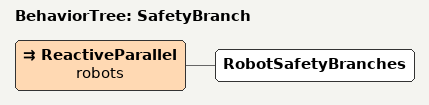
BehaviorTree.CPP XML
<root>
  <BehaviorTree ID="SafetyBranch">
    <ReactiveParallel name="robots">
      <RobotSafetyBranches/>
    </ReactiveParallel>
  </BehaviorTree>
</root>
